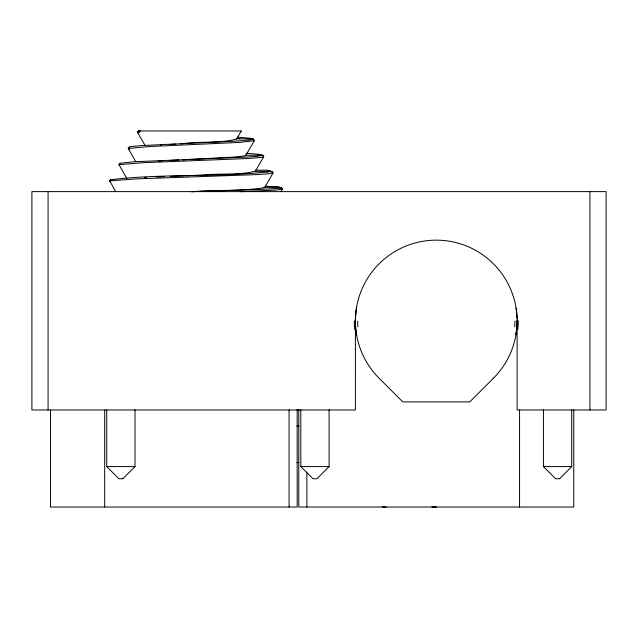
<?xml version="1.0" encoding="UTF-8"?>
<svg xmlns="http://www.w3.org/2000/svg" width="638" height="638" viewBox="0 0 638 638"><rect width="100%" height="100%" fill="white"/><g stroke="black" fill="none" stroke-linecap="round" stroke-linejoin="round"><path stroke-width="0.96" d="M106.721 409.787L106.721 466.593L118.835 478.723L122.863 478.723M122.879 478.723L135.001 466.593L135.001 409.787M300.817 409.787L300.817 466.593L312.931 478.723L316.958 478.723L329.096 466.593L329.096 409.787M517.131 320.013L517.139 409.979L606.1 409.979L606.1 191.623L31.9 191.623L31.9 409.979L355.39 409.979L355.422 318.753M559.574 478.723L555.578 478.723L543.432 466.593L543.44 409.787M559.598 478.723L571.72 466.593L571.72 409.787M517.131 321.911L517.139 321.026L517.873 321.026M355.422 318.753L355.438 318.25M517.099 323.681L516.062 334.184L516.78 328.658M355.438 318.25L356.275 309.087M356.323 308.808L356.435 308.09M356.419 308.186L356.594 307.117M246.356 153.295L258.924 154.284L262.912 155.329L257.122 156.35L240.359 157.419L134.171 161.733L119.721 163.32L120.359 163.711M138.199 132.903L137.529 132.505L138.398 130.973L241.347 130.973M138.374 131.037L138.837 131.372M237.408 137.178L249.394 138.151L253.581 139.124L249.171 140.113L234.521 141.221L141.644 145.568L130.814 146.604L129.115 147.083L129.466 147.601M119.721 163.32L118.859 164.851L119.521 165.186M129.059 147.147L128.182 148.702L129.259 149.268M241.252 130.973L236.586 139.06C219.408 143.614 199.558 141.165 181.902 143.773L180.825 143.829M280.999 191.536L282.427 189.055C278.838 184.502 270.727 187.548 265.575 186.041M160.617 145.137L161.438 145.073M169.525 144.515L175.538 144.148M158.248 161.047L162.626 160.8M144.443 177.651L146.62 177.523M169.7 160.425L178.552 159.994M182.484 159.803L234.066 157.06L244.274 155.951L245.885 155.433L245.391 154.93M156.318 177.029L164.492 176.654M170.282 176.407L183.991 175.841M185.546 175.777L202.756 175.083C218.619 173.177 240.885 175.386 254.849 171.159M191.815 191.687C215.899 189.773 240.781 191.432 264.618 187.644L273.088 172.874C269.348 168.241 261.046 171.287 255.734 169.748M240.382 191.695L274.986 190.156L282.435 189.119L281.621 188.744M191.52 191.687L260.057 189.462L275.887 188.553L281.589 187.644L263.925 187.277M112.272 179.493L110.382 179.493L109.537 180.961L110.023 181.288M354.872 321.026L355.39 321.026M296.893 426.16L298.879 426.16M296.893 462.55L298.879 462.55M106.706 466.593L135.017 466.593M300.801 466.593L329.112 466.593M543.424 466.593L571.728 466.593M431.854 506.907L436.264 507.027L432.668 506.907M386.149 507.027L382.266 506.899M238.022 138.645L239.928 138.773M266.875 171.901L267.593 171.957M279.572 188.441L280.082 188.497M272.075 172.507L273.104 172.946L268.646 173.791L256.165 174.629L136.739 178.871L109.696 180.841L115.661 191.583M253.605 140.169L254.41 140.663L240.414 142.37L149.212 146.541L128.35 148.494L135.758 161.685M263.167 156.374L263.757 156.804L261.421 157.427L248.23 158.495L142.976 162.706L119.027 164.668L126.89 178.68M236.124 138.757L253.565 139.06L254.41 140.527L245.925 155.233L262.904 155.233L263.749 156.701L255.264 171.407L272.243 171.407C219.376 177.763 162.307 173.297 110.661 179.756M137.553 132.441L145.097 145.512M356.594 334.918L356.315 333.219M516.118 308.186L516.206 308.776M516.222 308.88L516.469 310.642M356.259 332.813L355.757 328.658M516.533 311.121L517.091 318.25M589.927 191.623L589.927 409.979M573.753 409.979L573.753 507.027L298.783 507.027L298.783 409.548M519.563 409.979L519.563 507.027M306.87 472.216L306.87 507.027M297.164 409.548L297.164 507.027L50.498 507.027L50.498 409.979M289.078 409.979L289.078 507.027M104.688 409.979L104.688 507.027M48.073 191.623L48.073 409.979M139.65 132.409A55.681 2.528 -0.2 0 1 140.535 130.894M514.914 321.121A26.621 6.372 -88.7 0 1 514.659 326.792M354.76 329.527A26.621 9.706 90 0 1 354.297 320.97M357.878 326.792A26.621 6.372 88.7 0 1 357.623 321.121M356.451 334.719A7.816 0.463 84.1 0 1 356.275 333.722M518.239 320.97A26.621 9.706 -90 0 1 517.777 329.527M516.262 333.722A7.816 0.463 -84.1 0 1 516.086 334.719M493.453 378.206L469.767 401.892L402.769 401.892L379.084 378.206A80.874 80.874 0 0 1 379.084 263.837A80.874 80.874 0 0 1 493.453 263.837A80.874 80.874 0 0 1 493.453 378.206"/></g></svg>
